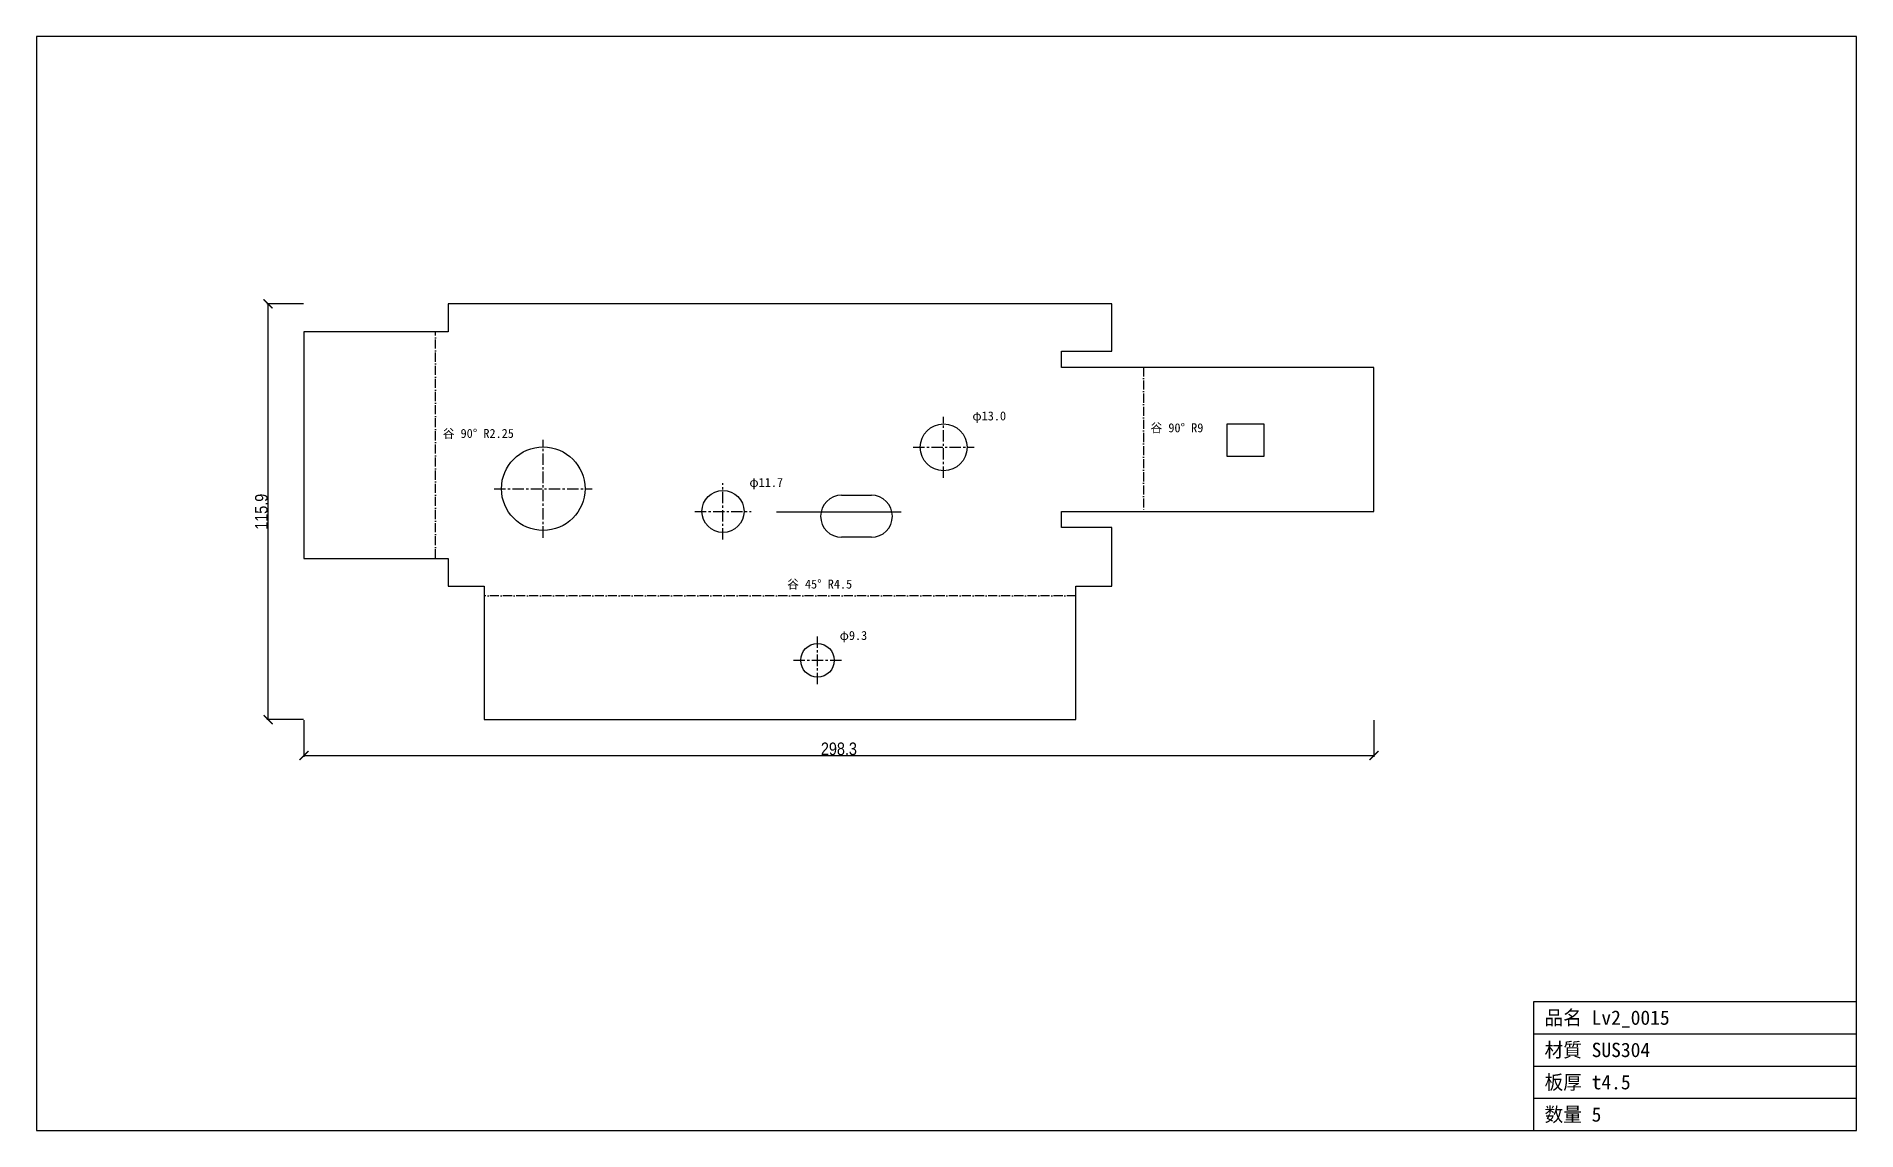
# Model space of a CAD drawing. Header units: millimetres. Extents: x -115 to 393, y -152 to 153.
import ezdxf

# ---------------------------------------------------------------- set-up
doc = ezdxf.new("R2010")
doc.units = ezdxf.units.MM
doc.linetypes.add('CENTER', pattern=[5.08, 3.175, -0.635, 0.635, -0.635])
doc.linetypes.add('DASHDOT', pattern=[3.556, 2.54, -0.508, 0, -0.508])
for name, color, linetype in [('ケガキ', 7, 'Continuous'), ('中心線', 7, 'Continuous'), ('図枠', 7, 'Continuous'), ('外形', 7, 'Continuous'), ('寸法', 7, 'Continuous'), ('文字', 7, 'Continuous'), ('曲げ線', 7, 'Continuous')]:
    doc.layers.add(name, color=color, linetype=linetype)
doc.styles.add('OpenSansCondensed-Light', font='OpenSansCondensed-Light.ttf')
doc.dimstyles.new('EZDXF', dxfattribs={"dimtxt": 0.25, "dimasz": 0.175, "dimexe": 0.375, "dimexo": 0.125, "dimgap": 0.1, "dimtad": 1, "dimlfac": 100, "dimzin": 12, "dimdsep": 46, "dimtxsty": 'OpenSansCondensed-Light', "dimblk": 'ARCHTICK', "dimcen": 2.5, "dimazin": 3, "dimtfac": 0.5, "dimtmove": 2, "dimatfit": 3})

# ---------------------------------------------------------------- blocks, each defined once
blk = doc.blocks.new('_ARCHTICK')
at = {"color": 0, "linetype": 'BYBLOCK', "const_width": 0.15}
blk.add_lwpolyline([(-0.5, -0.5), (0.5, 0.5)], dxfattribs=at)

msp = doc.modelspace()

# ---------------------------------------------------------------- linework, layer by layer
at = {"layer": 'ケガキ'}
msp.add_line((91.52, 20.76), (126.3, 20.76), dxfattribs=at)
at = {"layer": '中心線', "color": 1, "linetype": 'CENTER'}
for p, q in [((138.12, 30.22), (138.12, 47.24)), ((26.47, 13.53), (26.47, 40.84)), ((129.61, 38.73), (146.63, 38.73)), ((12.81, 27.19), (40.12, 27.19)), ((76.59, 12.99), (76.59, 28.7)), ((68.74, 20.85), (84.45, 20.85)), ((102.94, -27.33), (102.94, -13.98)), ((96.27, -20.66), (109.62, -20.66))]:
    msp.add_line(p, q, dxfattribs=at)
at = {"layer": '図枠'}
for p, q in [((392.67, 153.32), (-114.85, 153.32)), ((-114.85, 153.32), (-114.85, -151.8)), ((392.67, -151.8), (392.67, 153.32)), ((302.67, -151.8), (302.67, -115.8)), ((302.67, -115.8), (392.67, -115.8)), ((302.67, -124.8), (392.67, -124.8)), ((302.67, -133.8), (392.67, -133.8)), ((302.67, -142.8), (392.67, -142.8)), ((-114.85, -151.8), (392.67, -151.8))]:
    msp.add_line(p, q, dxfattribs=at)
at = {"layer": '外形'}
for p, q in [((184.98, 78.73), (0, 78.73)), ((0, 78.73), (0, 70.98)), ((184.98, 65.51), (184.98, 78.73)), ((0, 70.98), (-40.26, 70.98)), ((-40.26, 70.98), (-40.26, 7.75)), ((170.98, 61.01), (170.98, 65.51)), ((170.98, 65.51), (184.98, 65.51)), ((258.09, 61.01), (170.98, 61.01)), ((258.09, 20.84), (258.09, 61.01)), ((217.19, 45.3), (227.37, 45.3)), ((217.19, 36.19), (217.19, 45.3)), ((227.37, 45.3), (227.37, 36.19)), ((227.37, 36.19), (217.19, 36.19)), ((109.66, 25.37), (117.97, 25.37)), ((170.98, 16.34), (170.98, 20.84)), ((170.98, 20.84), (258.09, 20.84)), ((184.98, 16.34), (170.98, 16.34)), ((184.98, 0), (184.98, 16.34)), ((117.97, 13.64), (109.66, 13.64)), ((-40.26, 7.75), (0, 7.75)), ((0, 7.75), (0, 0)), ((0, 0), (10, 0)), ((10, 0), (10, -37.21)), ((174.98, 0), (184.98, 0)), ((174.98, -37.21), (174.98, 0)), ((10, -37.21), (174.98, -37.21))]:
    msp.add_line(p, q, dxfattribs=at)
for centre, radius in [((138.12, 38.73), 6.51), ((26.47, 27.19), 11.65), ((76.59, 20.85), 5.86), ((102.94, -20.66), 4.67)]:
    msp.add_circle(centre, radius, dxfattribs=at)
for centre, start, end in [((109.66, 19.51), 90, -90), ((117.97, 19.51), -90, 90)]:
    msp.add_arc(centre, 5.86, start, end, dxfattribs=at)
at = {"layer": '曲げ線', "color": 4, "linetype": 'DASHDOT'}
for p, q in [((-3.53, 7.75), (-3.53, 70.98)), ((193.82, 61.01), (193.82, 20.84)), ((174.98, -2.65), (10, -2.65))]:
    msp.add_line(p, q, dxfattribs=at)

# ---------------------------------------------------------------- texts
at = {"layer": '文字'}
for s, height, p in [('φ13.0', 2.5, (146.13, 46.24)), ('谷 90° R9', 2.5, (195.82, 42.93)), ('谷 90° R2.25', 2.5, (-1.53, 41.36)), ('φ11.7', 2.5, (83.95, 27.7)), ('谷 45° R4.5', 2.5, (94.49, -0.65)), ('φ9.3', 2.5, (109.12, -14.98)), ('品名 Lv2_0015', 4, (305.67, -122.3)), ('材質 SUS304', 4, (305.67, -131.3)), ('板厚 t4.5', 4, (305.67, -140.3)), ('数量 5', 4, (305.67, -149.3))]:
    msp.add_text(s, height=height, dxfattribs=at).set_placement(p)

# ---------------------------------------------------------------- dimensions: what is measured, and where the dimension line sits
at = {"layer": '寸法'}
msp.add_linear_dim(base=(-50.26, -37.21), p1=(-40.26, -37.21), p2=(-40.26, 78.73), angle=90, dimstyle='EZDXF', override={"dimtxt": 3.5, "dimasz": 2.5, "dimdec": 1, "dimlfac": 1}, dxfattribs=at).render()
msp.add_linear_dim(base=(-40.2639, -47.2112), p1=(-40.2639, -37.2112), p2=(258.0858, -37.2112), dimstyle='EZDXF', override={"dimtxt": 3.5, "dimasz": 2.5, "dimdec": 1, "dimlfac": 1}, dxfattribs=at).render()

doc.saveas('drawing.dxf')
